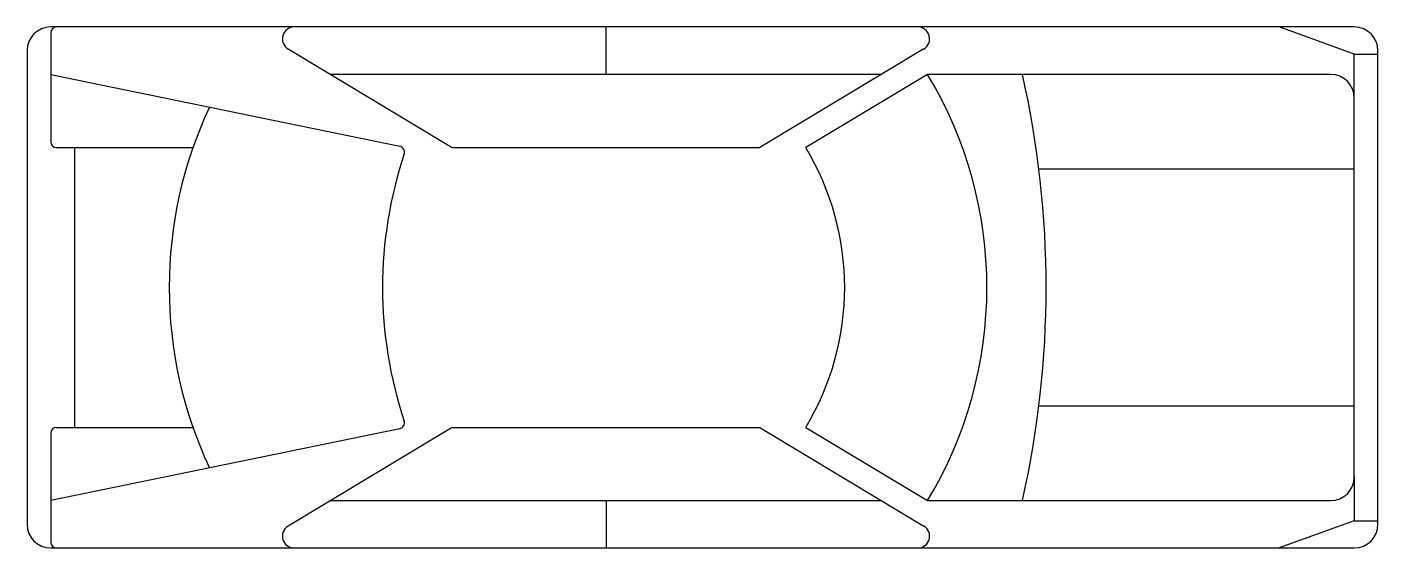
# Model space of a CAD drawing. Extents: x 4 to 464, y 5 to 183.
import ezdxf

# ---------------------------------------------------------------- set-up
doc = ezdxf.new("R2010")
doc.units = 0
doc.layers.add('SYMBOLS', color=6, linetype='CONTINUOUS')

msp = doc.modelspace()

# ---------------------------------------------------------------- linework, layer by layer
at = {"layer": 'SYMBOLS', "color": 3}
for p, q in [((95.17, 182.7), (12.24, 182.7)), ((12.24, 180.68), (12.24, 143.59)), ((307.57, 182.7), (95.17, 182.7)), ((201.37, 166.55), (201.37, 182.7)), ((456.24, 182.7), (307.57, 182.7)), ((456.24, 173.47), (430.71, 182.7)), ((93.09, 175.2), (148.95, 141.57)), ((309.65, 175.2), (253.78, 141.57)), ((4.16, 174.63), (4.16, 13.17)), ((456.24, 173.47), (464.31, 173.47)), ((456.24, 158.48), (456.24, 173.47)), ((464.31, 13.17), (464.31, 174.63)), ((12.24, 166.55), (131.09, 142.03)), ((295.28, 166.55), (107.46, 166.55)), ((310.93, 166.55), (269.43, 141.57)), ((448.17, 166.55), (310.93, 166.55)), ((456.24, 29.32), (456.24, 158.48)), ((14.25, 141.57), (60.67, 141.57)), ((20.31, 141.57), (20.31, 46.23)), ((148.95, 141.57), (253.78, 141.57)), ((456.24, 134.26), (348.82, 134.26)), ((348.82, 53.53), (456.24, 53.53)), ((14.25, 46.23), (60.67, 46.23)), ((148.95, 46.23), (93.09, 12.59)), ((148.95, 46.23), (253.78, 46.23)), ((253.78, 46.23), (309.65, 12.59)), ((269.43, 46.23), (310.93, 21.24)), ((131.09, 45.76), (12.24, 21.24)), ((12.24, 44.21), (12.24, 7.12)), ((456.24, 29.32), (456.24, 14.33)), ((107.46, 21.24), (295.28, 21.24)), ((201.37, 21.24), (201.37, 5.1)), ((310.93, 21.24), (448.17, 21.24)), ((456.24, 14.33), (430.71, 5.1)), ((456.24, 14.33), (464.31, 14.33)), ((12.24, 5.1), (95.17, 5.1)), ((95.17, 5.1), (307.57, 5.1)), ((307.57, 5.1), (456.24, 5.1))]:
    msp.add_line(p, q, dxfattribs=at)
for centre, radius, start, end in [((12.24, 174.63), 8.07, 90, 180), ((14.25, 180.68), 2.02, 90, 180), ((95.17, 178.66), 4.04, 90, 238.9518), ((307.57, 178.66), 4.04, 301.0482, 90), ((456.24, 174.63), 8.07, 0, 90), ((190.24, 93.9), 140.87, 328.9518, 31.0482), ((20.31, 93.9), 330.98, 347.3196, 12.6804), ((448.17, 158.48), 8.07, 0, 90), ((197.4, 93.9), 144.8, 154.8675, 205.1325), ((14.25, 143.59), 2.02, 180, 270), ((270.06, 93.9), 144.8, 161.6762, 198.3238), ((130.68, 140.06), 2.02, 341.6762, 78.3432), ((190.24, 93.9), 92.43, 328.9518, 31.0482), ((14.25, 44.21), 2.02, 90, 180), ((130.68, 47.74), 2.02, 281.6568, 18.3238), ((448.17, 29.32), 8.07, 270, 360), ((12.24, 13.17), 8.07, 180, 270), ((95.17, 9.13), 4.04, 121.0482, 270), ((307.57, 9.13), 4.04, 270, 58.9518), ((456.24, 13.17), 8.07, 270, 0), ((14.25, 7.12), 2.02, 180, 270)]:
    msp.add_arc(centre, radius, start, end, dxfattribs=at)

doc.saveas('drawing.dxf')
